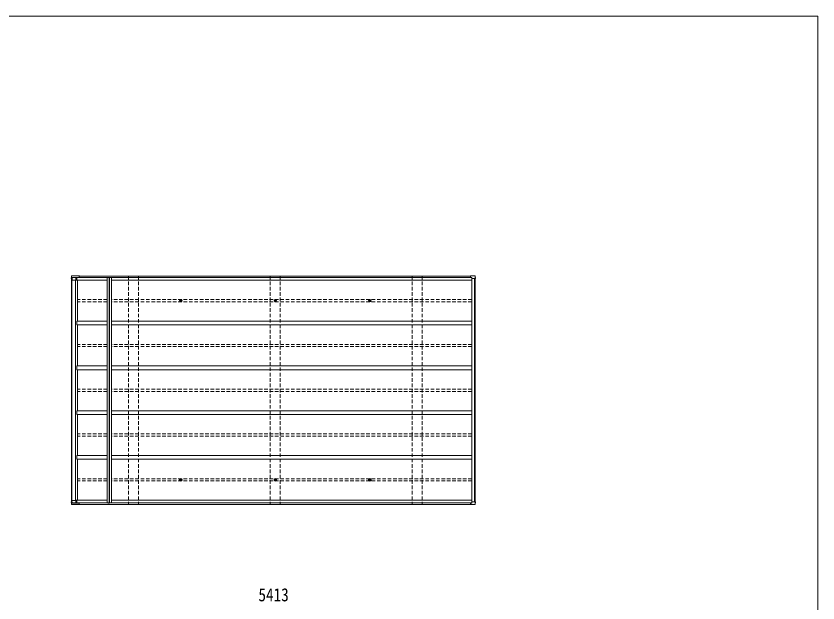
# Model space of a CAD drawing. Units: millimetres at full size, sheet at 1:40; details may follow other scales. Extents: x -11243 to 11243, y -7760 to 7760.
# Drawn here: x -73 to 10677, y -106 to 7760 of the extents above; entities that cross this region are included whole.
import ezdxf
from ezdxf.enums import TextEntityAlignment as Align

# ---------------------------------------------------------------- set-up
doc = ezdxf.new("R2010")
doc.units = ezdxf.units.MM
doc.header["$LTSCALE"] = 40
doc.linetypes.add('DASHED1', pattern=[1.8, 1.2, -0.6])
doc.layers.add('0-3_ELV2', color=7, linetype='Continuous', lineweight=9)
doc.layers.add('F-0_240', color=7, linetype='Continuous', lineweight=9)
doc.styles.add('ＭＳ ゴシック', font='')
doc.styles.get('ＭＳ ゴシック').set_extended_font_data('MS Gothic')

msp = doc.modelspace()

# ---------------------------------------------------------------- linework, layer by layer
at = {"layer": '0-3_ELV2', "color": 6}
for p, q in [((668.36, 4264.87), (666.93, 4241.98)), ((672.72, 4241.98), (666.93, 4241.98)), ((668.96, 4274.48), (668.36, 4264.87)), ((671.95, 4277.3), (775.38, 4277.3)), ((672.49, 4241.98), (672.63, 4220.98)), ((672.63, 4220.98), (741.12, 4220.98)), ((777.13, 4277.49), (673.51, 4277.49)), ((678.7, 4241.98), (674.25, 4241.98)), ((679.42, 4255.24), (678.59, 4241.98)), ((678.7, 4241.98), (678.88, 4244.98)), ((678.88, 4244.98), (678.95, 4244.98)), ((679.57, 4254.87), (678.95, 4244.98)), ((680.57, 4255.82), (767.28, 4255.82)), ((730.1, 4255.82), (730.19, 4220.98)), ((739.38, 4255.82), (739.46, 4220.98)), ((758.92, 4255.82), (758.92, 4255.28)), ((767.55, 4255.28), (767.28, 4255.82)), ((768.49, 4255.96), (773.48, 4255.96)), ((768.82, 4255.28), (768.49, 4255.96)), ((770.58, 4255.96), (770.58, 4255.28)), ((773.38, 4256.18), (773.48, 4255.96)), ((773.48, 4255.96), (773.5, 4268.15)), ((775.37, 4275.44), (775.38, 4274.98)), ((775.49, 4274.98), (775.47, 4276.25)), ((777.04, 4276.44), (777.02, 4274.98)), ((777.13, 4274.98), (777.14, 4275.56)), ((6020.1, 4268.25), (6020.09, 4256.18)), ((6020.09, 4256.18), (6034.54, 4256.18)), ((6020.09, 4256.18), (6020.19, 4255.96)), ((6025.18, 4255.96), (6020.19, 4255.96)), ((6077.85, 4277.3), (6022.09, 4277.3)), ((6079.7, 4277.49), (6023.84, 4277.49)), ((6025.18, 4255.96), (6025.22, 4255.88)), ((6035.53, 4255.18), (6035.63, 4241.98)), ((6084.81, 4241.98), (6035.63, 4241.98)), ((6080.84, 4274.48), (6082.86, 4241.98)), ((6082.7, 4274.69), (6084.81, 4241.98)), ((668.36, 1225.1), (666.93, 1247.98)), ((678.7, 1247.98), (666.93, 1247.98)), ((668.96, 1215.48), (668.36, 1225.1)), ((671.95, 1212.67), (775.38, 1212.67)), ((672.49, 1247.98), (672.63, 1268.98)), ((672.63, 1268.98), (741.12, 1268.98)), ((777.13, 1212.47), (673.51, 1212.47)), ((679.42, 1234.72), (678.59, 1247.98)), ((679.57, 1235.08), (678.95, 1244.98)), ((680.41, 1233.78), (773.38, 1233.78)), ((680.57, 1234.15), (767.28, 1234.15)), ((730.1, 1234.15), (730.19, 1268.98)), ((739.38, 1234.15), (739.46, 1268.98)), ((758.92, 1234.15), (758.92, 1234.68)), ((767.55, 1234.68), (767.28, 1234.15)), ((768.82, 1234.68), (768.49, 1234)), ((768.49, 1234), (773.48, 1234)), ((770.58, 1234), (770.58, 1234.68)), ((773.48, 1234), (773.5, 1221.82)), ((775.37, 1214.52), (775.38, 1214.98)), ((775.49, 1214.98), (775.47, 1213.72)), ((777.04, 1213.52), (777.02, 1214.98)), ((777.13, 1214.98), (777.14, 1214.4)), ((6020.09, 1233.78), (6020.19, 1234)), ((6020.1, 1221.72), (6020.09, 1233.78)), ((6034.53, 1233.78), (6020.09, 1233.78)), ((6025.18, 1234), (6020.19, 1234)), ((6077.85, 1212.67), (6022.09, 1212.67)), ((6079.7, 1212.47), (6023.84, 1212.47)), ((6025.18, 1234), (6025.22, 1234.08)), ((6035.53, 1234.78), (6035.63, 1247.98)), ((6084.81, 1247.98), (6035.63, 1247.98)), ((6080.84, 1215.48), (6082.86, 1247.98)), ((6082.7, 1215.28), (6084.81, 1247.98)), ((6083.66, 1247.98), (6082.92, 1247.98))]:
    msp.add_line(p, q, dxfattribs=at)
at = {"layer": '0-3_ELV2', "color": 4}
for p, q in [((669.28, 1247.98), (669.28, 4241.98)), ((674.49, 1268.98), (674.49, 4220.98)), ((676.72, 1268.98), (676.72, 4220.98)), ((723.85, 1273.98), (723.85, 4220.98)), ((741.12, 4219.98), (741.12, 4255.28)), ((741.12, 4255.28), (6035.53, 4255.28)), ((741.12, 4219.98), (1148.1, 4219.98)), ((749.92, 3669.98), (749.92, 4219.98)), ((770.58, 4255.88), (6035.25, 4255.88)), ((775.16, 4274.98), (6021.45, 4274.98)), ((1148.1, 1234.88), (1148.1, 4255.08)), ((1155.86, 4257.08), (1175.86, 4257.08)), ((1155.86, 4257.08), (1155.86, 4255.08)), ((1172.96, 1234.88), (1172.96, 4255.08)), ((1179.9, 4235.08), (1175.86, 4235.08)), ((1175.9, 4257.08), (1177.96, 4257.08)), ((1175.95, 4257.08), (1175.95, 4257.08)), ((1175.95, 1254.88), (1175.95, 4235.08)), ((1177.81, 4255.17), (1177.81, 4235.08)), ((1177.81, 4255.17), (1179.9, 4255.17)), ((1177.87, 1254.88), (1177.87, 4235.08)), ((1179.9, 4255.17), (1179.9, 4235.08)), ((1179.9, 4255.08), (1205, 4255.08)), ((1205, 1234.88), (1205, 4255.08)), ((1205, 4219.98), (6037.83, 4219.98)), ((6037.83, 1247.98), (6037.83, 4241.98)), ((6071.62, 1247.98), (6071.62, 4241.98)), ((6080.37, 1247.98), (6080.37, 4241.98)), ((6082.28, 1247.98), (6082.28, 4241.98)), ((2133.76, 3945.48), (2134.87, 3945.5)), ((2133.76, 3944.48), (2134.87, 3944.46)), ((2134.87, 3945.5), (2135.39, 3945.6)), ((2134.87, 3944.46), (2135.39, 3944.36)), ((2135.49, 3946.12), (2135.39, 3945.6)), ((2135.49, 3943.85), (2135.39, 3944.36)), ((2135.51, 3947.23), (2135.49, 3946.12)), ((2135.51, 3942.74), (2135.49, 3943.85)), ((2136.51, 3947.23), (2136.53, 3946.12)), ((2136.51, 3942.74), (2136.53, 3943.85)), ((2136.53, 3946.12), (2136.63, 3945.6)), ((2136.53, 3943.85), (2136.63, 3944.36)), ((2137.15, 3945.5), (2136.63, 3945.6)), ((2137.15, 3944.46), (2136.63, 3944.36)), ((2138.25, 3945.48), (2137.15, 3945.5)), ((2138.25, 3944.48), (2137.15, 3944.46)), ((3400.03, 3945.48), (3401.14, 3945.5)), ((3400.03, 3944.48), (3401.14, 3944.46)), ((3401.14, 3945.5), (3401.66, 3945.6)), ((3401.14, 3944.46), (3401.66, 3944.36)), ((3401.76, 3946.12), (3401.66, 3945.6)), ((3401.76, 3943.85), (3401.66, 3944.36)), ((3401.78, 3947.23), (3401.76, 3946.12)), ((3401.78, 3942.74), (3401.76, 3943.85)), ((3402.78, 3947.23), (3402.8, 3946.12)), ((3402.78, 3942.74), (3402.8, 3943.85)), ((3402.8, 3946.12), (3402.9, 3945.6)), ((3402.8, 3943.85), (3402.9, 3944.36)), ((3403.41, 3945.5), (3402.9, 3945.6)), ((3403.41, 3944.46), (3402.9, 3944.36)), ((3404.52, 3945.48), (3403.41, 3945.5)), ((3404.52, 3944.48), (3403.41, 3944.46)), ((4666.3, 3945.48), (4667.41, 3945.5)), ((4666.3, 3944.48), (4667.41, 3944.46)), ((4667.41, 3945.5), (4667.92, 3945.6)), ((4667.41, 3944.46), (4667.92, 3944.36)), ((4668.03, 3946.12), (4667.92, 3945.6)), ((4668.03, 3943.85), (4667.92, 3944.36)), ((4668.04, 3947.23), (4668.03, 3946.12)), ((4668.04, 3942.74), (4668.03, 3943.85)), ((4669.04, 3947.23), (4669.06, 3946.12)), ((4669.04, 3942.74), (4669.06, 3943.85)), ((4669.06, 3946.12), (4669.16, 3945.6)), ((4669.06, 3943.85), (4669.16, 3944.36)), ((4669.68, 3945.5), (4669.16, 3945.6)), ((4669.68, 3944.46), (4669.16, 3944.36)), ((4670.79, 3945.48), (4669.68, 3945.5)), ((4670.79, 3944.48), (4669.68, 3944.46)), ((1148.1, 3669.98), (741.12, 3669.98)), ((741.12, 3669.98), (741.12, 3619.98)), ((6037.83, 3669.98), (1205, 3669.98)), ((1148.1, 3619.98), (741.12, 3619.98)), ((749.92, 3069.98), (749.92, 3619.98)), ((6037.83, 3619.98), (1205, 3619.98)), ((1148.1, 3069.98), (741.12, 3069.98)), ((741.12, 3069.98), (741.12, 3019.98)), ((1148.1, 3019.98), (741.12, 3019.98)), ((749.92, 2469.98), (749.92, 3019.98)), ((6037.83, 3069.98), (1205, 3069.98)), ((6037.83, 3019.98), (1205, 3019.98)), ((1148.1, 2469.98), (741.12, 2469.98)), ((741.12, 2469.98), (741.12, 2419.98)), ((1148.1, 2419.98), (741.12, 2419.98)), ((749.92, 1869.98), (749.92, 2419.98)), ((6037.83, 2469.98), (1205, 2469.98)), ((6037.83, 2419.98), (1205, 2419.98)), ((1148.1, 1869.98), (741.12, 1869.98)), ((741.12, 1869.98), (741.12, 1819.98)), ((6037.83, 1869.98), (1205, 1869.98)), ((1148.1, 1819.98), (741.12, 1819.98)), ((749.92, 1273.98), (749.92, 1819.98)), ((6037.83, 1819.98), (1205, 1819.98)), ((2133.76, 1545.48), (2134.87, 1545.5)), ((2133.76, 1544.48), (2134.87, 1544.46)), ((2134.87, 1545.5), (2135.39, 1545.6)), ((2134.87, 1544.46), (2135.39, 1544.36)), ((2135.49, 1546.12), (2135.39, 1545.6)), ((2135.49, 1543.85), (2135.39, 1544.36)), ((2135.51, 1547.23), (2135.49, 1546.12)), ((2135.51, 1542.74), (2135.49, 1543.85)), ((2136.51, 1547.23), (2136.53, 1546.12)), ((2136.51, 1542.74), (2136.53, 1543.85)), ((2136.53, 1546.12), (2136.63, 1545.6)), ((2136.53, 1543.85), (2136.63, 1544.36)), ((2137.15, 1545.5), (2136.63, 1545.6)), ((2137.15, 1544.46), (2136.63, 1544.36)), ((2138.25, 1545.48), (2137.15, 1545.5)), ((2138.25, 1544.48), (2137.15, 1544.46)), ((3400.03, 1545.48), (3401.14, 1545.5)), ((3400.03, 1544.48), (3401.14, 1544.46)), ((3401.14, 1545.5), (3401.66, 1545.6)), ((3401.14, 1544.46), (3401.66, 1544.36)), ((3401.76, 1546.12), (3401.66, 1545.6)), ((3401.76, 1543.85), (3401.66, 1544.36)), ((3401.78, 1547.23), (3401.76, 1546.12)), ((3401.78, 1542.74), (3401.76, 1543.85)), ((3402.78, 1547.23), (3402.8, 1546.12)), ((3402.78, 1542.74), (3402.8, 1543.85)), ((3402.8, 1546.12), (3402.9, 1545.6)), ((3402.8, 1543.85), (3402.9, 1544.36)), ((3403.41, 1545.5), (3402.9, 1545.6)), ((3403.41, 1544.46), (3402.9, 1544.36)), ((3404.52, 1545.48), (3403.41, 1545.5)), ((3404.52, 1544.48), (3403.41, 1544.46)), ((4666.3, 1545.48), (4667.41, 1545.5)), ((4666.3, 1544.48), (4667.41, 1544.46)), ((4667.41, 1545.5), (4667.92, 1545.6)), ((4667.41, 1544.46), (4667.92, 1544.36)), ((4668.03, 1546.12), (4667.92, 1545.6)), ((4668.03, 1543.85), (4667.92, 1544.36)), ((4668.04, 1547.23), (4668.03, 1546.12)), ((4668.04, 1542.74), (4668.03, 1543.85)), ((4669.04, 1547.23), (4669.06, 1546.12)), ((4669.04, 1542.74), (4669.06, 1543.85)), ((4669.06, 1546.12), (4669.16, 1545.6)), ((4669.06, 1543.85), (4669.16, 1544.36)), ((4669.68, 1545.5), (4669.16, 1545.6)), ((4669.68, 1544.46), (4669.16, 1544.36)), ((4670.79, 1545.48), (4669.68, 1545.5)), ((4670.79, 1544.48), (4669.68, 1544.46)), ((757.84, 1273.98), (723.85, 1273.98)), ((741.12, 1269.98), (1148.1, 1269.98)), ((741.12, 1269.98), (741.12, 1234.68)), ((741.12, 1234.68), (6035.55, 1234.68)), ((757.84, 1269.98), (757.84, 1273.98)), ((770.58, 1234.08), (6035.25, 1234.08)), ((775.16, 1214.98), (6021.45, 1214.98)), ((1155.86, 1232.88), (1155.86, 1234.88)), ((1155.86, 1232.88), (1175.86, 1232.88)), ((1179.9, 1254.88), (1175.86, 1254.88)), ((1175.9, 1232.88), (1177.9, 1232.88)), ((1175.95, 1232.88), (1175.95, 1232.88)), ((1177.81, 1234.79), (1177.81, 1254.88)), ((1177.81, 1234.79), (1179.9, 1234.79)), ((1179.9, 1234.79), (1179.9, 1254.88)), ((1179.9, 1234.88), (1205, 1234.88)), ((1205, 1269.98), (6037.83, 1269.98))]:
    msp.add_line(p, q, dxfattribs=at)
at = {"layer": '0-3_ELV2', "color": 4, "linetype": 'DASHED1'}
for p, q in [((1435.28, 4274.98), (1435.28, 1214.98)), ((1569.28, 4274.98), (1569.28, 1214.98)), ((3335.28, 4274.98), (3335.28, 1214.98)), ((3469.28, 4274.98), (3469.28, 1214.98)), ((5235.28, 4274.98), (5235.28, 1214.98)), ((5369.28, 4274.98), (5369.28, 1214.98)), ((1148.1, 3959.98), (749.92, 3959.98)), ((1148.1, 3929.98), (749.92, 3929.98)), ((6037.83, 3959.98), (1205, 3959.98)), ((6037.83, 3929.98), (1205, 3929.98)), ((1148.1, 3359.98), (749.92, 3359.98)), ((6037.83, 3359.98), (1205, 3359.98)), ((1148.1, 3329.98), (749.92, 3329.98)), ((6037.83, 3329.98), (1205, 3329.98)), ((1148.1, 2759.98), (749.92, 2759.98)), ((1148.1, 2729.98), (749.92, 2729.98)), ((6037.83, 2759.98), (1205, 2759.98)), ((6037.83, 2729.98), (1205, 2729.98)), ((1148.1, 2159.98), (749.92, 2159.98)), ((6037.83, 2159.98), (1205, 2159.98)), ((1148.1, 2129.98), (749.92, 2129.98)), ((6037.83, 2129.98), (1205, 2129.98)), ((1148.1, 1559.98), (749.92, 1559.98)), ((1148.1, 1529.98), (749.92, 1529.98)), ((6037.83, 1559.98), (1205, 1559.98)), ((6037.83, 1529.98), (1205, 1529.98))]:
    msp.add_line(p, q, dxfattribs=at)
at = {"layer": '0-3_ELV2', "color": 6}
for points in [[(773.39, 4268.25), (773.38, 4256.18), (680.41, 4256.18)], [(775.37, 4275.44), (775.37, 4275.5), (775.37, 4275.56), (775.37, 4275.6), (775.37, 4275.64), (775.36, 4275.67), (775.36, 4275.68), (775.35, 4275.69), (775.35, 4275.68)], [(775.36, 4277.26), (775.38, 4277.3), (775.4, 4277.28), (775.41, 4277.21), (775.43, 4277.09), (775.44, 4276.93), (775.46, 4276.73), (775.47, 4276.5), (775.47, 4276.25)], [(777.04, 4276.44), (777.05, 4276.71), (777.06, 4276.96), (777.07, 4277.17), (777.09, 4277.34), (777.11, 4277.44), (777.13, 4277.49), (777.15, 4277.48), (777.17, 4277.4)], [(777.17, 4275.78), (777.16, 4275.8), (777.16, 4275.8), (777.15, 4275.79), (777.15, 4275.77), (777.14, 4275.73), (777.14, 4275.68), (777.14, 4275.63), (777.14, 4275.56)], [(6022.09, 4277.3), (6022.09, 4277.3), (6022.07, 4277.26)], [(678.7, 1247.98), (678.88, 1244.98), (678.95, 1244.98)], [(773.39, 1221.72), (773.38, 1233.78), (773.48, 1234)], [(775.37, 1214.52), (775.37, 1214.46), (775.37, 1214.41), (775.37, 1214.36), (775.37, 1214.33), (775.36, 1214.3), (775.36, 1214.28), (775.35, 1214.28), (775.35, 1214.29)], [(775.36, 1212.71), (775.38, 1212.67), (775.4, 1212.69), (775.41, 1212.75), (775.43, 1212.87), (775.44, 1213.04), (775.46, 1213.24), (775.47, 1213.47), (775.47, 1213.72)], [(777.04, 1213.52), (777.05, 1213.25), (777.06, 1213), (777.07, 1212.79), (777.09, 1212.63), (777.11, 1212.52), (777.13, 1212.47), (777.15, 1212.49), (777.17, 1212.56)], [(777.17, 1214.18), (777.16, 1214.16), (777.16, 1214.16), (777.15, 1214.17), (777.15, 1214.2), (777.14, 1214.24), (777.14, 1214.28), (777.14, 1214.34), (777.14, 1214.4)], [(6022.09, 1212.67), (6022.09, 1212.67), (6022.07, 1212.71)]]:
    msp.add_lwpolyline(points, dxfattribs=at)
at = {"layer": '0-3_ELV2', "color": 4}
for points in [[(1148.1, 4255.08), (1175.86, 4255.08), (1175.86, 4235.08)], [(1148.1, 1234.88), (1175.86, 1234.88), (1175.86, 1254.88)]]:
    msp.add_lwpolyline(points, dxfattribs=at)
for centre, radius in [((2136.01, 3944.98), 17), ((2136.01, 3944.98), 4), ((3402.28, 3944.98), 17), ((3402.28, 3944.98), 4), ((4668.54, 3944.98), 17), ((4668.54, 3944.98), 4), ((2136.01, 1544.98), 17), ((2136.01, 1544.98), 4), ((3402.28, 1544.98), 17), ((3402.28, 1544.98), 4), ((4668.54, 1544.98), 17), ((4668.54, 1544.98), 4)]:
    msp.add_circle(centre, radius, dxfattribs=at)
at = {"layer": '0-3_ELV2', "color": 6}
for centre, radius, start, end in [((671.95, 4274.3), 3, 90, 176.43391), ((783.91, 4268.5), 10.52, 172.63238, 181.34415), ((916.24, 4237.52), 146.38, 164.24539, 167.24065), ((775.35, 4268.19), 1.86, 172.63076, 181.34485), ((916.51, 4236.02), 146.62, 164.30622, 167.22814), ((308.73, 4196.23), 475.42, 9.53502, 9.83065), ((6030.62, 4268.5), 10.52, 172.63238, 181.34415), ((6162.95, 4237.52), 146.38, 164.24539, 167.24065), ((6024.16, 4277.31), 0.371, 150.45777, 182.11515), ((6077.85, 4274.3), 3, 3.54029, 90), ((6079.7, 4274.49), 3, 3.69359, 90), ((671.95, 1215.67), 3, 183.56609, 270), ((680.41, 1234.78), 1, 183.56099, 270), ((680.57, 1235.15), 1, 183.56099, 270), ((783.91, 1221.47), 10.52, 178.65585, 187.36762), ((916.24, 1252.45), 146.38, 192.75935, 195.75461), ((775.35, 1221.77), 1.86, 178.65515, 187.36924), ((916.51, 1253.95), 146.62, 192.77186, 195.69378), ((308.73, 1293.74), 475.42, 350.16935, 350.46498), ((6030.62, 1221.47), 10.52, 178.65585, 187.36762), ((6162.95, 1252.45), 146.38, 192.75935, 195.75461), ((6024.16, 1212.65), 0.371, 177.88485, 209.54223), ((6034.53, 1234.78), 1, 270, 359.57098), ((6077.85, 1215.67), 3, 270, 356.45971), ((6079.7, 1215.47), 3, 270, 356.30641)]:
    msp.add_arc(centre, radius, start, end, dxfattribs=at)
at = {"layer": '0-3_ELV2', "color": 4}
for centre, radius, start, end in [((1175.9, 4255.18), 1.91, 359.89403, 91.14529), ((1177.99, 4255.18), 1.91, 359.89403, 91.14529), ((2136.01, 3944.98), 2.3, 167.44414, 192.55586), ((2136.01, 3944.98), 2.3, 77.44414, 102.55586), ((2136.01, 3944.98), 2.3, 257.44414, 282.55586), ((2136.01, 3944.98), 2.3, 347.44414, 12.55586), ((3402.28, 3944.98), 2.3, 167.44414, 192.55586), ((3402.28, 3944.98), 2.3, 77.44414, 102.55586), ((3402.28, 3944.98), 2.3, 257.44414, 282.55586), ((3402.28, 3944.98), 2.3, 347.44414, 12.55586), ((4668.54, 3944.98), 2.3, 167.44414, 192.55586), ((4668.54, 3944.98), 2.3, 77.44414, 102.55586), ((4668.54, 3944.98), 2.3, 257.44414, 282.55586), ((4668.54, 3944.98), 2.3, 347.44414, 12.55586), ((2136.01, 1544.98), 2.3, 167.44414, 192.55586), ((2136.01, 1544.98), 2.3, 77.44414, 102.55586), ((2136.01, 1544.98), 2.3, 257.44414, 282.55586), ((2136.01, 1544.98), 2.3, 347.44414, 12.55586), ((3402.28, 1544.98), 2.3, 167.44414, 192.55586), ((3402.28, 1544.98), 2.3, 77.44414, 102.55586), ((3402.28, 1544.98), 2.3, 257.44414, 282.55586), ((3402.28, 1544.98), 2.3, 347.44414, 12.55586), ((4668.54, 1544.98), 2.3, 167.44414, 192.55586), ((4668.54, 1544.98), 2.3, 77.44414, 102.55586), ((4668.54, 1544.98), 2.3, 257.44414, 282.55586), ((4668.54, 1544.98), 2.3, 347.44414, 12.55586), ((1175.9, 1234.79), 1.91, 268.85471, 0.10597), ((1177.99, 1234.79), 1.91, 268.85471, 0.10597)]:
    msp.add_arc(centre, radius, start, end, dxfattribs=at)
at = {"layer": '0-3_ELV2', "color": 6}
for centre, major_axis, ratio, start_param, end_param in [((1134.49, 31617.12), (-44.68, 73387.97), 0.006965, 1.95305321, 1.95336164), ((1199.42, -75032.59), (-63.54, 104364.42), 0.006965, 0.70810371, 0.70841303), ((680.41, 4255.17), (0.11, 1), 0.989401, 0.11059721, 1.62094812), ((680.56, 4254.81), (0.11, 1), 0.989401, 0.11059721, 1.62094812), ((6034.54, 4255.17), (0.05, 1.01), 0.989569, 4.77154911, 6.33371027)]:
    msp.add_ellipse(centre, major_axis=major_axis, ratio=ratio, start_param=start_param, end_param=end_param, dxfattribs=at)
at = {"layer": 'F-0_240', "color": 5}
for p, q in [((-11242.74, 7760), (10677.26, 7760)), ((10677.26, 7760), (10677.26, -7760))]:
    msp.add_line(p, q, dxfattribs=at)

# ---------------------------------------------------------------- texts
at = {"layer": '0-3_ELV2', "style": 'ＭＳ ゴシック', "width": 0.85}
msp.add_text('5413', height=176, dxfattribs=at).set_placement((3175.78, -136.62), align=Align.BOTTOM_LEFT)

doc.saveas('drawing.dxf')
